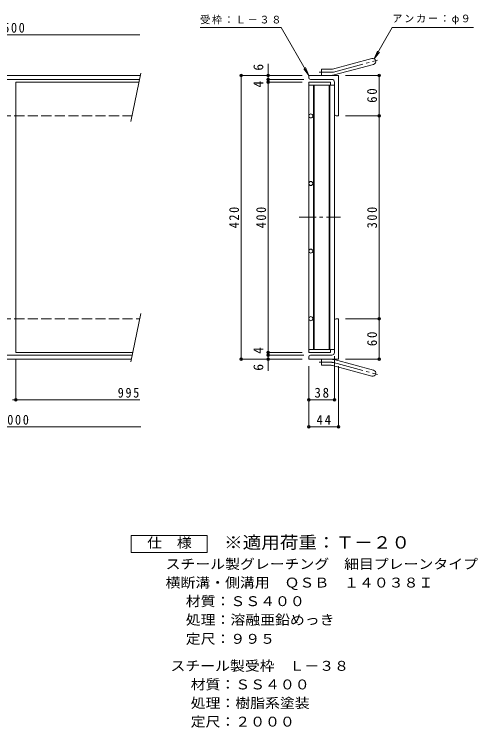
# Model space of a CAD drawing. Units: millimetres at full size, sheet at 1:5. Extents: x -850 to 875, y -691 to 601.
# Drawn here: x 190 to 875, y -554 to 502 of the extents above; entities that cross this region are included whole.
import ezdxf
from ezdxf.enums import TextEntityAlignment as Align

# ---------------------------------------------------------------- set-up
doc = ezdxf.new("R2010")
doc.units = ezdxf.units.MM
doc.header["$LTSCALE"] = 5
doc.header["$PDMODE"] = 32
doc.header["$PDSIZE"] = 4
for name, pattern in [('CHAIN1', [8, 5, -1, 1, -1]), ('CHAIN2', [12, 9, -1, 1, -1]), ('DASHED3', [4, 3, -1])]:
    doc.linetypes.add(name, pattern=pattern)
for name, color, linetype, lineweight in [('E-1', 2, 'Continuous', 9), ('E-2', 3, 'Continuous', 9), ('E-4', 7, 'Continuous', 9), ('E-5', 7, 'Continuous', 9)]:
    doc.layers.add(name, color=color, linetype=linetype, lineweight=lineweight)
doc.layers.add('F-5_F-5ﾚｲﾔ', color=2, linetype='Continuous')
doc.styles.add('ＭＳ ゴシック', font='')
doc.styles.get('ＭＳ ゴシック').set_extended_font_data('MS Gothic')

msp = doc.modelspace()

# ---------------------------------------------------------------- linework, layer by layer
at = {"layer": 'E-1'}
for p, q in [((660.682, 420.556), (718.873, 436.148)), ((663.011, 411.863), (721.202, 427.455)), ((377.124, 414.595), (362.107, 343.022)), ((644.537, 411.25), (644.537, 420.25)), ((658.353, 420.25), (644.537, 420.25)), ((-810, 411.25), (376.422, 411.25)), ((-810, 405.25), (375.163, 405.25)), ((625.537, 407.75), (625.537, 411.25)), ((669.537, 411.25), (625.537, 411.25)), ((659.537, 405.25), (628.037, 405.25)), ((663.537, 401.25), (663.537, 353.75)), ((669.537, 411.25), (669.537, 351.25)), ((666.037, 351.25), (669.537, 351.25)), ((377.124, 58.812), (362.107, -12.761)), ((663.537, 1.249), (663.537, 48.749)), ((666.037, 51.249), (669.537, 51.249)), ((669.537, -8.751), (669.537, 51.249)), ((-810, -2.751), (364.207, -2.751)), ((-810, -8.751), (362.948, -8.751)), ((625.537, -5.251), (625.537, -8.751)), ((669.537, -8.751), (625.537, -8.751)), ((659.537, -2.751), (628.037, -2.751)), ((644.537, -8.751), (644.537, -17.751)), ((663.011, -9.365), (721.202, -24.957)), ((658.353, -17.751), (644.537, -17.751)), ((660.682, -18.058), (718.873, -33.65))]:
    msp.add_line(p, q, dxfattribs=at)
at = {"layer": 'E-1', "linetype": 'CHAIN2'}
for p, q in [((661.847, 416.21), (727.013, 433.671)), ((658.352, 415.75), (640.732, 415.75)), ((658.352, -13.251), (640.732, -13.251)), ((661.847, -13.711), (727.013, -31.173))]:
    msp.add_line(p, q, dxfattribs=at)
at = {"layer": 'E-1', "linetype": 'DASHED3'}
for p, q in [((-810, 351.249), (363.833, 351.249)), ((-810, 51.249), (375.538, 51.249))]:
    msp.add_line(p, q, dxfattribs=at)
at = {"layer": 'E-1'}
for centre, radius, start, end in [((720.037, 431.802), 4.5, 285.00014, 104.99991), ((658.352, 429.25), 18, 270, 285), ((658.353, 429.25), 9, 270, 285.00002), ((628.037, 407.75), 2.5, 180, 270), ((659.537, 401.25), 4, 0, 90), ((666.037, 353.75), 2.5, 180, 270), ((666.037, 48.749), 2.5, 90, 180), ((659.537, 1.249), 4, 270, 0), ((628.037, -5.251), 2.5, 90, 180), ((658.352, -26.751), 18, 75, 90), ((658.353, -26.751), 9, 74.99998, 90), ((720.037, -29.304), 4.5, 255.00009, 74.99986)]:
    msp.add_arc(centre, radius, start, end, dxfattribs=at)
at = {"layer": 'E-1', "linetype": 'CHAIN2'}
for centre, start, end in [((658.352, 429.25), 270, 284.99995), ((658.352, -26.751), 75.00005, 90)]:
    msp.add_arc(centre, 13.5, start, end, dxfattribs=at)
at = {"layer": 'E-2'}
for p, q in [((625.537, 401.249), (657.537, 401.249)), ((625.537, 401.249), (625.537, 1.249)), ((657.537, 401.249), (657.537, 396.749)), ((632.537, 396.749), (632.537, 5.749)), ((633.537, 396.749), (633.537, 5.749)), ((655.537, 396.749), (655.537, 5.749)), ((656.537, 396.749), (656.537, 5.749)), ((192.5, 1.249), (365.046, 1.249)), ((625.537, 5.749), (663.537, 5.749)), ((625.537, 1.249), (657.537, 1.249)), ((657.537, 1.249), (657.537, 5.749))]:
    msp.add_line(p, q, dxfattribs=at)
at = {"layer": 'E-2', "linetype": 'CHAIN1'}
msp.add_line((611.452, 201.249), (672.306, 201.249), dxfattribs=at)
at = {"layer": 'E-2'}
for points in [[(192.5, 1.249), (192.5, 401.249), (374.324, 401.249)], [(625.537, 396.749), (663.537, 396.749), (663.537, 5.749)]]:
    msp.add_lwpolyline(points, dxfattribs=at)
for centre in [(628.537, 351.249), (628.537, 251.249), (628.537, 151.249), (628.537, 51.249)]:
    msp.add_circle(centre, 3, dxfattribs=at)
at = {"layer": 'E-4'}
for p, q in [((-60, 471.25), (375.537, 471.25)), ((565.537, 411.25), (565.537, 428.25)), ((524.037, 411.25), (615.537, 411.25)), ((525.537, 411.25), (525.537, -8.751)), ((564.037, 405.25), (618.037, 405.25)), ((564.037, 401.249), (615.537, 401.249)), ((565.537, 411.25), (565.537, 405.25)), ((565.537, 405.25), (565.537, 401.249)), ((565.537, 401.249), (565.537, 1.249)), ((731.037, 411.25), (679.537, 411.25)), ((729.537, 411.25), (729.537, 351.25)), ((731.037, 351.25), (679.537, 351.25)), ((729.537, 351.25), (729.537, 51.249)), ((731.037, 51.249), (679.537, 51.249)), ((729.537, 51.249), (729.537, -8.751)), ((564.037, 1.249), (615.537, 1.249)), ((565.537, 1.249), (565.537, -2.751)), ((192.5, -70.251), (192.5, -8.751)), ((524.037, -8.751), (615.537, -8.751)), ((564.037, -2.751), (618.037, -2.751)), ((565.537, -2.751), (565.537, -8.751)), ((565.537, -8.751), (565.537, -25.751)), ((663.537, -70.251), (663.537, -4.251)), ((731.037, -8.751), (679.537, -8.751)), ((625.537, -110.251), (625.537, -18.751)), ((669.537, -110.251), (669.537, -18.751)), ((187.5, -68.751), (192.5, -68.751)), ((192.5, -68.751), (375.537, -68.751)), ((625.537, -68.751), (663.537, -68.751)), ((-810, -108.751), (377.124, -108.751)), ((625.537, -108.751), (669.537, -108.751))]:
    msp.add_line(p, q, dxfattribs=at)
for p in [(525.537, 411.25), (565.537, 411.25), (729.537, 411.25), (565.537, 405.25), (565.537, 401.249), (729.537, 351.25), (729.537, 51.249), (565.537, 1.249), (525.537, -8.751), (565.537, -2.751), (565.537, -8.751), (729.537, -8.751), (192.5, -68.751), (625.537, -68.751), (663.537, -68.751), (625.537, -108.751), (669.537, -108.751)]:
    msp.add_point(p, dxfattribs=at)
at = {"layer": 'E-5'}
for p, q in [((584.777, 481.849), (464.777, 481.849)), ((625.537, 411.25), (584.777, 481.849)), ((722.287, 435.699), (748.932, 481.849)), ((748.932, 481.849), (868.932, 481.849)), ((722.287, 435.699), (727.071, 447.248)), ((722.287, 435.699), (729.897, 445.616)), ((625.537, 411.25), (620.754, 422.798)), ((625.537, 411.25), (617.928, 421.166))]:
    msp.add_line(p, q, dxfattribs=at)
at = {"layer": 'E-5', "color": 2}
msp.add_lwpolyline([(362.697, -294.457), (362.697, -269.457), (475.197, -269.457), (475.197, -294.457)], close=True, dxfattribs=at)

# ---------------------------------------------------------------- texts
at = {"layer": 'E-4', "color": 2, "style": 'ＭＳ ゴシック'}
for s, p in [('6', (562.537, 418.25)), ('4', (562.537, 393.249)), ('4', (562.537, -0.751)), ('6', (562.537, -25.751))]:
    msp.add_text(s, height=14.66, rotation=90, dxfattribs=at).set_placement(p, align=Align.BOTTOM_LEFT)
at = {"layer": 'E-4', "color": 2, "char_height": 14.66, "attachment_point": 7, "style": 'ＭＳ ゴシック'}
for s, insert in [('\\T1.27;\\W0.9;500', (173.75, 474.25)), ('\\T1.27;\\W0.9;995', (343.037, -65.751)), ('\\T1.27;\\W0.95;38', (633.912, -65.751)), ('\\T1.28;\\W0.9;2000', (168.125, -105.751)), ('\\T1.27;\\W0.95;44', (636.912, -105.751))]:
    msp.add_mtext(s, dxfattribs=dict(at, insert=insert))
at = {"layer": 'E-4', "color": 2, "char_height": 14.66, "attachment_point": 7, "rotation": 90, "style": 'ＭＳ ゴシック'}
for s, insert in [('\\T1.27;\\W0.95;60', (726.537, 370.625)), ('\\T1.27;\\W0.9;420', (522.537, 184.999)), ('\\T1.27;\\W0.9;400', (562.537, 184.999)), ('\\T1.27;\\W0.9;300', (726.537, 184.999)), ('\\T1.27;\\W0.95;60', (726.537, 10.624))]:
    msp.add_mtext(s, dxfattribs=dict(at, insert=insert))
at = {"layer": 'E-5', "color": 2, "style": 'ＭＳ ゴシック', "width": 1.1}
for s, p in [('仕\u3000様', (386.447, -291.957)), ('スチール製グレーチング\u3000細目プレーンタイプ', (413.741, -323.417)), ('横断溝・側溝用\u3000ＱＳＢ\u3000１４０３８Ｉ', (413.741, -350.918)), ('材質：ＳＳ４００', (443.598, -378.416)), ('処理：溶融亜鉛めっき', (443.598, -405.917)), ('定尺：９９５', (443.598, -434.134)), ('スチール製受枠\u3000Ｌ－３８', (420.982, -474.132)), ('材質：ＳＳ４００', (450.838, -501.632)), ('処理：樹脂系塗装', (450.838, -529.132)), ('定尺：２０００', (450.838, -556.632))]:
    msp.add_text(s, height=14.66, dxfattribs=at).set_placement(p, align=Align.BOTTOM_LEFT)
at = {"layer": 'E-5', "char_height": 11, "attachment_point": 7, "style": 'ＭＳ ゴシック'}
for s, insert in [('\\T1.17;受枠：Ｌ－３８', (464.777, 486.849)), ('\\T1.17;アンカー：φ９', (748.932, 486.849))]:
    msp.add_mtext(s, dxfattribs=dict(at, insert=insert))
at = {"layer": 'F-5_F-5ﾚｲﾔ', "color": 3, "style": 'ＭＳ ゴシック', "width": 1.1}
msp.add_text('※適用荷重：Ｔ－２０', height=18.33, dxfattribs=at).set_placement((500.197, -294.457), align=Align.BOTTOM_LEFT)

doc.saveas('drawing.dxf')
